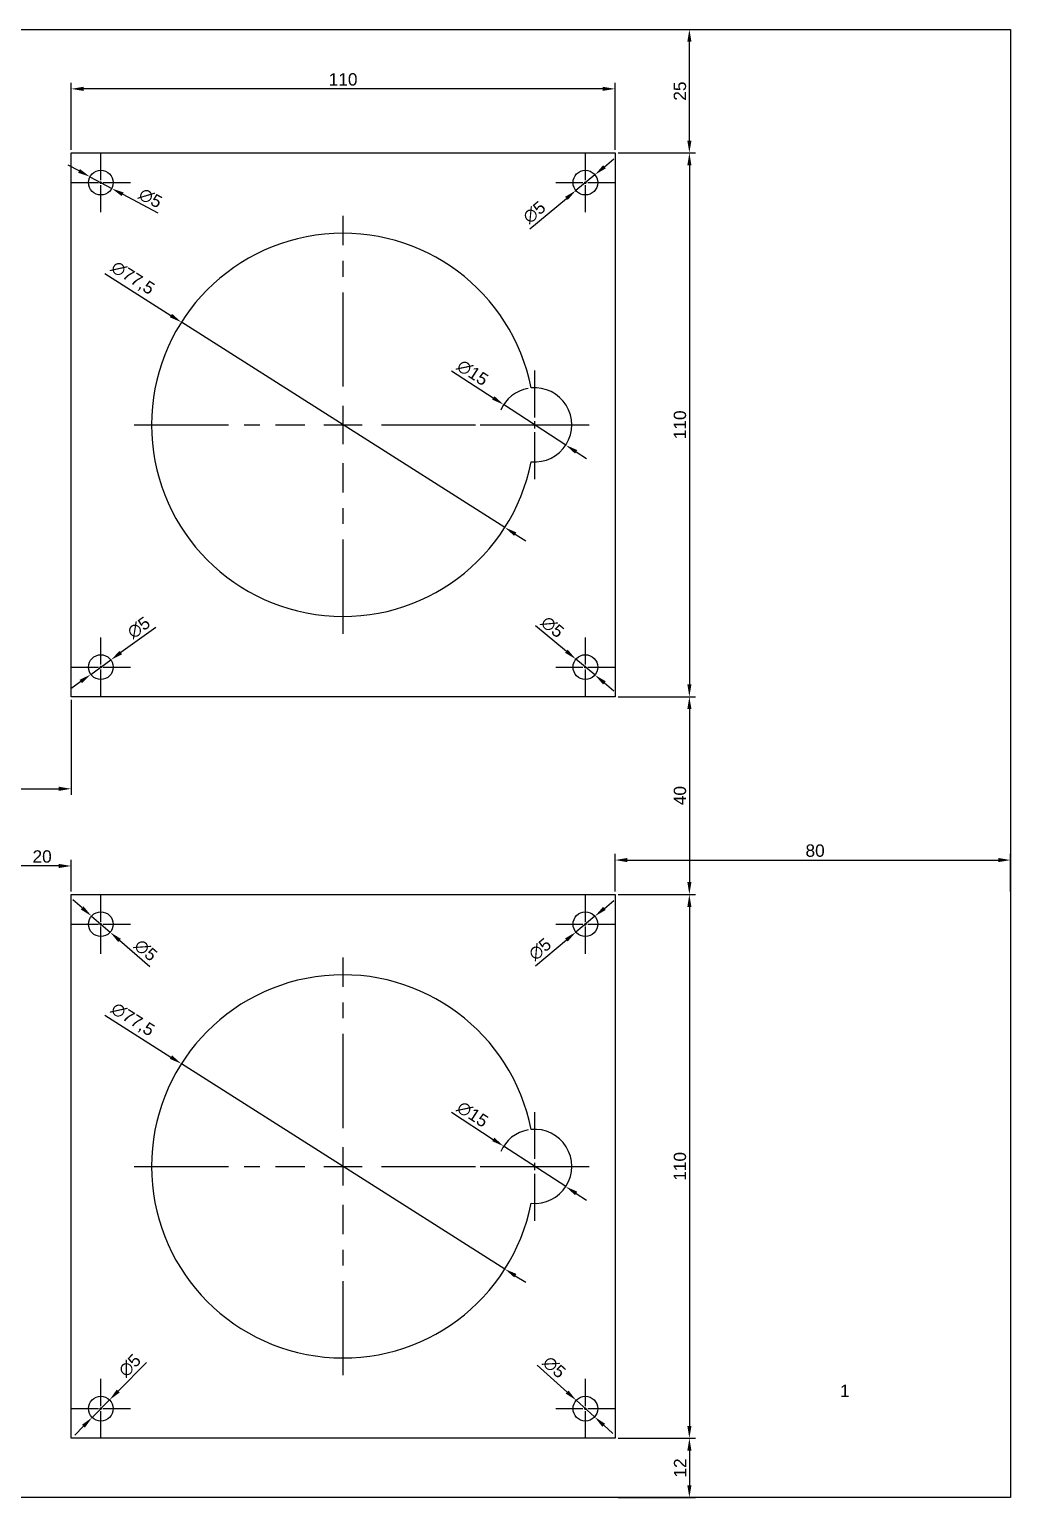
# Model space of a CAD drawing. Header units: millimetres. Extents: x 125 to 755, y 87 to 794.
# Drawn here: x 556.3 to 754.8, y 86.7 to 383.7 of the extents above; entities that cross this region are included whole.
import ezdxf

# ---------------------------------------------------------------- set-up
doc = ezdxf.new("R2010")
doc.units = ezdxf.units.MM
doc.linetypes.add('CENTER2', pattern=[28.575, 19.05, -3.175, 3.175, -3.175])
doc.styles.get("Standard").update_dxf_attribs({"font": 'arial.ttf'})
doc.dimstyles.new('ISO-25', dxfattribs={"dimtxt": 2.5, "dimasz": 2.5, "dimexe": 1.25, "dimexo": 0.625, "dimtad": 1, "dimtxsty": 'Standard', "dimcen": 2.5, "dimadec": 0, "dimazin": 0, "dimtfac": 1, "dimtmove": 0, "dimatfit": 3, "dimfxl": 1, "dimarcsym": 0})

# ---------------------------------------------------------------- blocks, each defined once
blk = doc.blocks.new('*D1')
at = {"color": 0, "lineweight": -2, "transparency": 16777216}
for p, q in [((675.42, 383.68), (691.07, 383.68)), ((689.82, 361.18), (689.82, 381.18)), ((675.42, 358.68), (691.07, 358.68))]:
    blk.add_line(p, q, dxfattribs=at)
at = {"color": 0, "transparency": 16777216}
for points in [[(689.41, 381.18), (690.24, 381.18), (689.82, 383.68)], [(689.41, 361.18), (690.24, 361.18), (689.82, 358.68)]]:
    blk.add_solid(points, dxfattribs=at)
at = {"layer": 'Defpoints', "color": 0, "transparency": 16777216}
for p in [(674.79, 383.68), (689.82, 383.68), (674.79, 358.68)]:
    blk.add_point(p, dxfattribs=at)
at = {"color": 0, "transparency": 16777216, "insert": (687.92, 371.18), "char_height": 2.5, "attachment_point": 5, "rotation": 90}
blk.add_mtext('25', dxfattribs=at)
blk = doc.blocks.new('*D2')
at = {"color": 0, "lineweight": -2, "transparency": 16777216}
for p, q in [((675.42, 358.68), (691.07, 358.68)), ((689.82, 356.18), (689.82, 251.18)), ((675.42, 248.68), (691.07, 248.68))]:
    blk.add_line(p, q, dxfattribs=at)
at = {"color": 0, "transparency": 16777216}
for points in [[(689.41, 356.18), (690.24, 356.18), (689.82, 358.68)], [(689.41, 251.18), (690.24, 251.18), (689.82, 248.68)]]:
    blk.add_solid(points, dxfattribs=at)
at = {"layer": 'Defpoints', "color": 0, "transparency": 16777216}
for p in [(674.79, 358.68), (674.79, 248.68), (689.82, 248.68)]:
    blk.add_point(p, dxfattribs=at)
at = {"color": 0, "transparency": 16777216, "insert": (687.92, 303.68), "char_height": 2.5, "attachment_point": 5, "rotation": 90}
blk.add_mtext('110', dxfattribs=at)
blk = doc.blocks.new('*D3')
at = {"color": 0, "lineweight": -2, "transparency": 16777216}
for p, q in [((675.42, 248.68), (691.07, 248.68)), ((689.82, 246.18), (689.82, 211.18)), ((675.42, 208.68), (691.07, 208.68))]:
    blk.add_line(p, q, dxfattribs=at)
at = {"color": 0, "transparency": 16777216}
for points in [[(689.41, 246.18), (690.24, 246.18), (689.82, 248.68)], [(689.41, 211.18), (690.24, 211.18), (689.82, 208.68)]]:
    blk.add_solid(points, dxfattribs=at)
at = {"layer": 'Defpoints', "color": 0, "transparency": 16777216}
for p in [(674.79, 248.68), (674.79, 208.68), (689.82, 208.68)]:
    blk.add_point(p, dxfattribs=at)
at = {"color": 0, "transparency": 16777216, "insert": (687.92, 228.68), "char_height": 2.5, "attachment_point": 5, "rotation": 90}
blk.add_mtext('40', dxfattribs=at)
blk = doc.blocks.new('*D4')
at = {"color": 0, "lineweight": -2, "transparency": 16777216}
for p, q in [((675.42, 208.68), (691.07, 208.68)), ((689.82, 206.18), (689.82, 101.18)), ((675.42, 98.68), (691.07, 98.68))]:
    blk.add_line(p, q, dxfattribs=at)
at = {"color": 0, "transparency": 16777216}
for points in [[(689.41, 206.18), (690.24, 206.18), (689.82, 208.68)], [(689.41, 101.18), (690.24, 101.18), (689.82, 98.68)]]:
    blk.add_solid(points, dxfattribs=at)
at = {"layer": 'Defpoints', "color": 0, "transparency": 16777216}
for p in [(674.79, 208.68), (674.79, 98.68), (689.82, 98.68)]:
    blk.add_point(p, dxfattribs=at)
at = {"color": 0, "transparency": 16777216, "insert": (687.92, 153.68), "char_height": 2.5, "attachment_point": 5, "rotation": 90}
blk.add_mtext('110', dxfattribs=at)
blk = doc.blocks.new('*D5')
at = {"color": 0, "lineweight": -2, "transparency": 16777216}
for p, q in [((675.42, 98.68), (691.07, 98.68)), ((689.82, 96.18), (689.82, 89.18)), ((675.42, 86.68), (691.07, 86.68))]:
    blk.add_line(p, q, dxfattribs=at)
at = {"color": 0, "transparency": 16777216}
for points in [[(689.41, 96.18), (690.24, 96.18), (689.82, 98.68)], [(689.41, 89.18), (690.24, 89.18), (689.82, 86.68)]]:
    blk.add_solid(points, dxfattribs=at)
at = {"layer": 'Defpoints', "color": 0, "transparency": 16777216}
for p in [(674.79, 98.68), (674.79, 86.68), (689.82, 86.68)]:
    blk.add_point(p, dxfattribs=at)
at = {"color": 0, "transparency": 16777216, "insert": (687.94, 92.68), "char_height": 2.5, "attachment_point": 5, "rotation": 90}
blk.add_mtext('12', dxfattribs=at)
blk = doc.blocks.new('*D6')
at = {"color": 0, "lineweight": -2, "transparency": 16777216}
for p, q in [((564.79, 359.3), (564.79, 372.89)), ((672.29, 371.64), (567.29, 371.64)), ((674.79, 359.3), (674.79, 372.89))]:
    blk.add_line(p, q, dxfattribs=at)
at = {"color": 0, "transparency": 16777216}
for points in [[(567.29, 372.06), (567.29, 371.23), (564.79, 371.64)], [(672.29, 372.06), (672.29, 371.23), (674.79, 371.64)]]:
    blk.add_solid(points, dxfattribs=at)
at = {"layer": 'Defpoints', "color": 0, "transparency": 16777216}
for p in [(564.79, 371.64), (564.79, 358.68), (674.79, 358.68)]:
    blk.add_point(p, dxfattribs=at)
at = {"color": 0, "transparency": 16777216, "insert": (619.79, 373.54), "char_height": 2.5, "attachment_point": 5}
blk.add_mtext('110', dxfattribs=at)
blk = doc.blocks.new('*D7')
at = {"color": 0, "lineweight": -2, "transparency": 16777216}
for p, q in [((672.64, 355.87), (674.56, 357.47)), ((670.72, 354.27), (666.87, 351.08)), ((657.56, 343.34), (664.95, 349.48))]:
    blk.add_line(p, q, dxfattribs=at)
at = {"color": 0, "transparency": 16777216}
for points in [[(672.37, 356.19), (672.91, 355.55), (670.72, 354.27)], [(664.68, 349.8), (665.21, 349.16), (666.87, 351.08)]]:
    blk.add_solid(points, dxfattribs=at)
at = {"layer": 'Defpoints', "color": 0, "transparency": 16777216}
for p in [(670.72, 354.27), (666.87, 351.08)]:
    blk.add_point(p, dxfattribs=at)
at = {"color": 0, "transparency": 16777216, "insert": (658.46, 346.66), "char_height": 2.5, "attachment_point": 5, "rotation": 39.7156}
blk.add_mtext('∅5', dxfattribs=at)
blk = doc.blocks.new('*D8')
at = {"color": 0, "lineweight": -2, "transparency": 16777216}
for p, q in [((566.39, 355.04), (564.18, 356.22)), ((568.59, 353.86), (573, 351.49)), ((582.36, 346.47), (575.2, 350.31))]:
    blk.add_line(p, q, dxfattribs=at)
at = {"color": 0, "transparency": 16777216}
for points in [[(566.58, 355.41), (566.19, 354.67), (568.59, 353.86)], [(575.4, 350.68), (575, 349.95), (573, 351.49)]]:
    blk.add_solid(points, dxfattribs=at)
at = {"layer": 'Defpoints', "color": 0, "transparency": 16777216}
for p in [(568.59, 353.86), (573, 351.49)]:
    blk.add_point(p, dxfattribs=at)
at = {"color": 0, "transparency": 16777216, "insert": (580.82, 349.54), "char_height": 2.5, "attachment_point": 5, "rotation": 331.8028}
blk.add_mtext('∅5', dxfattribs=at)
blk = doc.blocks.new('*D9')
at = {"color": 0, "lineweight": -2, "transparency": 16777216}
for p, q in [((581.9, 262.7), (574.85, 257.6)), ((568.77, 253.21), (572.82, 256.14)), ((566.74, 251.75), (564.72, 250.28))]:
    blk.add_line(p, q, dxfattribs=at)
at = {"color": 0, "transparency": 16777216}
for points in [[(574.6, 257.94), (575.09, 257.27), (572.82, 256.14)], [(566.5, 252.08), (566.99, 251.41), (568.77, 253.21)]]:
    blk.add_solid(points, dxfattribs=at)
at = {"layer": 'Defpoints', "color": 0, "transparency": 16777216}
for p in [(572.82, 256.14), (568.77, 253.21)]:
    blk.add_point(p, dxfattribs=at)
at = {"color": 0, "transparency": 16777216, "insert": (578.47, 262.65), "char_height": 2.5, "attachment_point": 5, "rotation": 35.8579}
blk.add_mtext('∅5', dxfattribs=at)
blk = doc.blocks.new('*D10')
at = {"color": 0, "lineweight": -2, "transparency": 16777216}
for p, q in [((658.71, 263.08), (664.95, 257.88)), ((670.72, 253.08), (666.87, 256.28)), ((672.64, 251.48), (674.56, 249.88))]:
    blk.add_line(p, q, dxfattribs=at)
at = {"color": 0, "transparency": 16777216}
for points in [[(665.22, 258.2), (664.69, 257.56), (666.87, 256.28)], [(672.9, 251.8), (672.37, 251.16), (670.72, 253.08)]]:
    blk.add_solid(points, dxfattribs=at)
at = {"layer": 'Defpoints', "color": 0, "transparency": 16777216}
for p in [(666.87, 256.28), (670.72, 253.08)]:
    blk.add_point(p, dxfattribs=at)
at = {"color": 0, "transparency": 16777216, "insert": (662.13, 262.79), "char_height": 2.5, "attachment_point": 5, "rotation": 320.2101}
blk.add_mtext('∅5', dxfattribs=at)
blk = doc.blocks.new('*D11')
at = {"color": 0, "lineweight": -2, "transparency": 16777216}
for p, q in [((580.03, 114.01), (574.31, 108.23)), ((569.04, 102.9), (572.55, 106.45)), ((567.28, 101.12), (565.52, 99.34))]:
    blk.add_line(p, q, dxfattribs=at)
at = {"color": 0, "transparency": 16777216}
for points in [[(574.01, 108.52), (574.61, 107.94), (572.55, 106.45)], [(566.98, 101.41), (567.57, 100.83), (569.04, 102.9)]]:
    blk.add_solid(points, dxfattribs=at)
at = {"layer": 'Defpoints', "color": 0, "transparency": 16777216}
for p in [(572.55, 106.45), (569.04, 102.9)]:
    blk.add_point(p, dxfattribs=at)
at = {"color": 0, "transparency": 16777216, "insert": (576.65, 113.39), "char_height": 2.5, "attachment_point": 5, "rotation": 45.3135}
blk.add_mtext('∅5', dxfattribs=at)
blk = doc.blocks.new('*D12')
at = {"color": 0, "lineweight": -2, "transparency": 16777216}
for p, q in [((659.07, 113.49), (665.09, 108.03)), ((670.65, 103), (666.94, 106.36)), ((672.5, 101.32), (674.35, 99.64))]:
    blk.add_line(p, q, dxfattribs=at)
at = {"color": 0, "transparency": 16777216}
for points in [[(665.37, 108.34), (664.81, 107.73), (666.94, 106.36)], [(672.78, 101.63), (672.22, 101.01), (670.65, 103)]]:
    blk.add_solid(points, dxfattribs=at)
at = {"layer": 'Defpoints', "color": 0, "transparency": 16777216}
for p in [(666.94, 106.36), (670.65, 103)]:
    blk.add_point(p, dxfattribs=at)
at = {"color": 0, "transparency": 16777216, "insert": (662.48, 113.06), "char_height": 2.5, "attachment_point": 5, "rotation": 317.7963}
blk.add_mtext('∅5', dxfattribs=at)
blk = doc.blocks.new('*D13')
at = {"color": 0, "lineweight": -2, "transparency": 16777216}
for p, q in [((567.02, 205.96), (565.13, 207.6)), ((568.91, 204.32), (572.68, 201.04)), ((580.7, 194.07), (574.57, 199.4))]:
    blk.add_line(p, q, dxfattribs=at)
at = {"color": 0, "transparency": 16777216}
for points in [[(567.29, 206.27), (566.75, 205.64), (568.91, 204.32)], [(574.84, 199.71), (574.3, 199.08), (572.68, 201.04)]]:
    blk.add_solid(points, dxfattribs=at)
at = {"layer": 'Defpoints', "color": 0, "transparency": 16777216}
for p in [(568.91, 204.32), (572.68, 201.04)]:
    blk.add_point(p, dxfattribs=at)
at = {"color": 0, "transparency": 16777216, "insert": (579.87, 197.4), "char_height": 2.5, "attachment_point": 5, "rotation": 319.0109}
blk.add_mtext('∅5', dxfattribs=at)
blk = doc.blocks.new('*D14')
at = {"color": 0, "lineweight": -2, "transparency": 16777216}
for p, q in [((672.64, 205.87), (674.56, 207.47)), ((670.72, 204.28), (666.87, 201.08)), ((658.71, 194.28), (664.95, 199.48))]:
    blk.add_line(p, q, dxfattribs=at)
at = {"color": 0, "transparency": 16777216}
for points in [[(672.37, 206.19), (672.9, 205.55), (670.72, 204.28)], [(664.69, 199.8), (665.22, 199.16), (666.87, 201.08)]]:
    blk.add_solid(points, dxfattribs=at)
at = {"layer": 'Defpoints', "color": 0, "transparency": 16777216}
for p in [(670.72, 204.28), (666.87, 201.08)]:
    blk.add_point(p, dxfattribs=at)
at = {"color": 0, "transparency": 16777216, "insert": (659.61, 197.59), "char_height": 2.5, "attachment_point": 5, "rotation": 39.7753}
blk.add_mtext('∅5', dxfattribs=at)
blk = doc.blocks.new('*U15')
at = {"color": 0, "linetype": 'CENTER2', "transparency": 16777216}
for p, q in [((0, 0.5), (0, 6)), ((-6, 0), (-0.5, 0)), ((0.5, 0), (6, 0)), ((0, -6), (0, -0.5))]:
    blk.add_line(p, q, dxfattribs=at)
at = {"color": 0, "linetype": 'Continuous', "transparency": 16777216}
for p, q in [((-0.25, 0), (0.25, 0)), ((0, -0.25), (0, 0.25))]:
    blk.add_line(p, q, dxfattribs=at)
blk = doc.blocks.new('*U16')
at = {"color": 0, "linetype": 'CENTER2', "transparency": 16777216}
for p, q in [((0, 0.5), (0, 6)), ((-6, 0), (-0.5, 0)), ((0.5, 0), (6, 0)), ((0, -6), (0, -0.5))]:
    blk.add_line(p, q, dxfattribs=at)
at = {"color": 0, "linetype": 'Continuous', "transparency": 16777216}
for p, q in [((-0.25, 0), (0.25, 0)), ((0, -0.25), (0, 0.25))]:
    blk.add_line(p, q, dxfattribs=at)
blk = doc.blocks.new('*U17')
at = {"color": 0, "linetype": 'CENTER2', "transparency": 16777216}
for p, q in [((0, 0.5), (0, 6)), ((-6, 0), (-0.5, 0)), ((0.5, 0), (6, 0)), ((0, -6), (0, -0.5))]:
    blk.add_line(p, q, dxfattribs=at)
at = {"color": 0, "linetype": 'Continuous', "transparency": 16777216}
for p, q in [((-0.25, 0), (0.25, 0)), ((0, -0.25), (0, 0.25))]:
    blk.add_line(p, q, dxfattribs=at)
blk = doc.blocks.new('*U18')
at = {"color": 0, "linetype": 'CENTER2', "transparency": 16777216}
for p, q in [((0, 0.5), (0, 6)), ((-6, 0), (-0.5, 0)), ((0.5, 0), (6, 0)), ((0, -6), (0, -0.5))]:
    blk.add_line(p, q, dxfattribs=at)
at = {"color": 0, "linetype": 'Continuous', "transparency": 16777216}
for p, q in [((-0.25, 0), (0.25, 0)), ((0, -0.25), (0, 0.25))]:
    blk.add_line(p, q, dxfattribs=at)
blk = doc.blocks.new('*U19')
at = {"color": 0, "linetype": 'CENTER2', "transparency": 16777216}
for p, q in [((0, 0.5), (0, 6)), ((-6, 0), (-0.5, 0)), ((0.5, 0), (6, 0)), ((0, -6), (0, -0.5))]:
    blk.add_line(p, q, dxfattribs=at)
at = {"color": 0, "linetype": 'Continuous', "transparency": 16777216}
for p, q in [((-0.25, 0), (0.25, 0)), ((0, -0.25), (0, 0.25))]:
    blk.add_line(p, q, dxfattribs=at)
blk = doc.blocks.new('*U20')
at = {"color": 0, "linetype": 'CENTER2', "transparency": 16777216}
for p, q in [((0, 0.5), (0, 6)), ((-6, 0), (-0.5, 0)), ((0.5, 0), (6, 0)), ((0, -6), (0, -0.5))]:
    blk.add_line(p, q, dxfattribs=at)
at = {"color": 0, "linetype": 'Continuous', "transparency": 16777216}
for p, q in [((-0.25, 0), (0.25, 0)), ((0, -0.25), (0, 0.25))]:
    blk.add_line(p, q, dxfattribs=at)
blk = doc.blocks.new('*U21')
at = {"color": 0, "linetype": 'CENTER2', "transparency": 16777216}
for p, q in [((0, 0.5), (0, 6)), ((-6, 0), (-0.5, 0)), ((0.5, 0), (6, 0)), ((0, -6), (0, -0.5))]:
    blk.add_line(p, q, dxfattribs=at)
at = {"color": 0, "linetype": 'Continuous', "transparency": 16777216}
for p, q in [((-0.25, 0), (0.25, 0)), ((0, -0.25), (0, 0.25))]:
    blk.add_line(p, q, dxfattribs=at)
blk = doc.blocks.new('*U22')
at = {"color": 0, "linetype": 'CENTER2', "transparency": 16777216}
for p, q in [((0, 0.5), (0, 6)), ((-6, 0), (-0.5, 0)), ((0.5, 0), (6, 0)), ((0, -6), (0, -0.5))]:
    blk.add_line(p, q, dxfattribs=at)
at = {"color": 0, "linetype": 'Continuous', "transparency": 16777216}
for p, q in [((-0.25, 0), (0.25, 0)), ((0, -0.25), (0, 0.25))]:
    blk.add_line(p, q, dxfattribs=at)
blk = doc.blocks.new('*D23')
at = {"color": 0, "lineweight": -2, "transparency": 16777216}
for p, q in [((674.79, 209.3), (674.79, 216.89)), ((754.79, 209.3), (754.79, 216.89)), ((677.29, 215.64), (752.29, 215.64))]:
    blk.add_line(p, q, dxfattribs=at)
at = {"color": 0, "transparency": 16777216}
for points in [[(677.29, 216.06), (677.29, 215.23), (674.79, 215.64)], [(752.29, 216.06), (752.29, 215.23), (754.79, 215.64)]]:
    blk.add_solid(points, dxfattribs=at)
at = {"layer": 'Defpoints', "color": 0, "transparency": 16777216}
for p in [(754.79, 215.64), (674.79, 208.68), (754.79, 208.68)]:
    blk.add_point(p, dxfattribs=at)
at = {"color": 0, "transparency": 16777216, "insert": (715.25, 217.54), "char_height": 2.5, "attachment_point": 5}
blk.add_mtext('80', dxfattribs=at)
blk = doc.blocks.new('*D42')
at = {"color": 0, "lineweight": -2, "transparency": 16777216}
for p, q in [((474.79, 248.05), (474.79, 228.81)), ((564.79, 248.05), (564.79, 228.81)), ((477.29, 230.06), (562.29, 230.06))]:
    blk.add_line(p, q, dxfattribs=at)
at = {"color": 0, "transparency": 16777216}
for points in [[(477.29, 230.48), (477.29, 229.64), (474.79, 230.06)], [(562.29, 230.48), (562.29, 229.64), (564.79, 230.06)]]:
    blk.add_solid(points, dxfattribs=at)
at = {"layer": 'Defpoints', "color": 0, "transparency": 16777216}
for p in [(474.79, 248.68), (564.79, 248.68), (564.79, 230.06)]:
    blk.add_point(p, dxfattribs=at)
at = {"color": 0, "transparency": 16777216, "insert": (509.51, 231.96), "char_height": 2.5, "attachment_point": 5}
blk.add_mtext('90', dxfattribs=at)
blk = doc.blocks.new('*D66')
at = {"color": 0, "lineweight": -2, "transparency": 16777216}
for p, q in [((544.79, 209.3), (544.79, 215.7)), ((562.29, 214.45), (547.29, 214.45)), ((564.79, 209.3), (564.79, 215.7))]:
    blk.add_line(p, q, dxfattribs=at)
at = {"color": 0, "transparency": 16777216}
for points in [[(547.29, 214.87), (547.29, 214.03), (544.79, 214.45)], [(562.29, 214.87), (562.29, 214.03), (564.79, 214.45)]]:
    blk.add_solid(points, dxfattribs=at)
at = {"layer": 'Defpoints', "color": 0, "transparency": 16777216}
for p in [(544.79, 214.45), (544.79, 208.68), (564.79, 208.68)]:
    blk.add_point(p, dxfattribs=at)
at = {"color": 0, "transparency": 16777216, "insert": (558.92, 216.35), "char_height": 2.5, "attachment_point": 5}
blk.add_mtext('20', dxfattribs=at)
blk = doc.blocks.new('*D82')
at = {"color": 0, "lineweight": -2, "transparency": 16777216}
for p, q in [((641.72, 164.63), (650.16, 159.13)), ((664.83, 149.58), (652.26, 157.77)), ((666.92, 148.22), (669.02, 146.86))]:
    blk.add_line(p, q, dxfattribs=at)
blk.add_arc((658.54, 153.68), 7.5, 100.3281, 156.4842, dxfattribs=at)
at = {"color": 0, "transparency": 16777216}
for points in [[(650.39, 159.48), (649.94, 158.78), (652.26, 157.77)], [(667.15, 148.57), (666.7, 147.87), (664.83, 149.58)]]:
    blk.add_solid(points, dxfattribs=at)
at = {"layer": 'Defpoints', "color": 0, "transparency": 16777216}
for p in [(652.26, 157.77), (664.83, 149.58)]:
    blk.add_point(p, dxfattribs=at)
at = {"color": 0, "transparency": 16777216, "insert": (645.97, 164.21), "char_height": 2.5, "attachment_point": 5, "rotation": 326.9349}
blk.add_mtext('∅15', dxfattribs=at)
blk = doc.blocks.new('*D83')
at = {"color": 0, "lineweight": -2, "transparency": 16777216}
for p, q in [((571.6, 184.27), (584.97, 175.78)), ((652.51, 132.91), (587.08, 174.44)), ((654.62, 131.57), (656.73, 130.23))]:
    blk.add_line(p, q, dxfattribs=at)
at = {"color": 0, "transparency": 16777216}
for points in [[(585.19, 176.14), (584.75, 175.43), (587.08, 174.44)], [(654.84, 131.92), (654.4, 131.22), (652.51, 132.91)]]:
    blk.add_solid(points, dxfattribs=at)
at = {"layer": 'Defpoints', "color": 0, "transparency": 16777216}
for p in [(587.08, 174.44), (652.51, 132.91)]:
    blk.add_point(p, dxfattribs=at)
at = {"color": 0, "transparency": 16777216, "insert": (577.19, 183.29), "char_height": 2.5, "attachment_point": 5, "rotation": 327.5908}
blk.add_mtext('∅77,5', dxfattribs=at)
blk = doc.blocks.new('*U84')
at = {"color": 0, "linetype": 'CENTER2', "transparency": 16777216}
for p, q in [((0, 1.5), (0, 11)), ((-11, 0), (-1.5, 0)), ((1.5, 0), (11, 0)), ((0, -11), (0, -1.5))]:
    blk.add_line(p, q, dxfattribs=at)
at = {"color": 0, "linetype": 'Continuous', "transparency": 16777216}
for p, q in [((-0.75, 0), (0.75, 0)), ((0, -0.75), (0, 0.75))]:
    blk.add_line(p, q, dxfattribs=at)
blk = doc.blocks.new('*U85')
at = {"color": 0, "linetype": 'CENTER2', "transparency": 16777216}
for p, q in [((0, 7.75), (0, 42.25)), ((-42.25, 0), (-7.75, 0)), ((7.75, 0), (42.25, 0)), ((0, -42.25), (0, -7.75))]:
    blk.add_line(p, q, dxfattribs=at)
at = {"color": 0, "linetype": 'Continuous', "transparency": 16777216}
for p, q in [((0, -3.875), (0, 3.875)), ((-3.875, 0), (3.875, 0))]:
    blk.add_line(p, q, dxfattribs=at)
blk = doc.blocks.new('*D104')
at = {"color": 0, "lineweight": -2, "transparency": 16777216}
for p, q in [((641.72, 314.63), (650.16, 309.13)), ((664.83, 299.58), (652.26, 307.77)), ((666.92, 298.22), (669.02, 296.86))]:
    blk.add_line(p, q, dxfattribs=at)
blk.add_arc((658.54, 303.68), 7.5, 100.3281, 156.4842, dxfattribs=at)
at = {"color": 0, "transparency": 16777216}
for points in [[(650.39, 309.48), (649.94, 308.78), (652.26, 307.77)], [(667.15, 298.57), (666.7, 297.87), (664.83, 299.58)]]:
    blk.add_solid(points, dxfattribs=at)
at = {"layer": 'Defpoints', "color": 0, "transparency": 16777216}
for p in [(652.26, 307.77), (664.83, 299.58)]:
    blk.add_point(p, dxfattribs=at)
at = {"color": 0, "transparency": 16777216, "insert": (645.97, 314.21), "char_height": 2.5, "attachment_point": 5, "rotation": 326.9349}
blk.add_mtext('∅15', dxfattribs=at)
blk = doc.blocks.new('*D105')
at = {"color": 0, "lineweight": -2, "transparency": 16777216}
for p, q in [((571.6, 334.27), (584.97, 325.78)), ((652.51, 282.91), (587.08, 324.44)), ((654.62, 281.57), (656.73, 280.23))]:
    blk.add_line(p, q, dxfattribs=at)
at = {"color": 0, "transparency": 16777216}
for points in [[(585.19, 326.14), (584.75, 325.43), (587.08, 324.44)], [(654.84, 281.92), (654.4, 281.22), (652.51, 282.91)]]:
    blk.add_solid(points, dxfattribs=at)
at = {"layer": 'Defpoints', "color": 0, "transparency": 16777216}
for p in [(587.08, 324.44), (652.51, 282.91)]:
    blk.add_point(p, dxfattribs=at)
at = {"color": 0, "transparency": 16777216, "insert": (577.19, 333.29), "char_height": 2.5, "attachment_point": 5, "rotation": 327.5908}
blk.add_mtext('∅77,5', dxfattribs=at)
blk = doc.blocks.new('*U102')
at = {"color": 0, "linetype": 'CENTER2', "transparency": 16777216}
for p, q in [((0, 1.5), (0, 11)), ((-11, 0), (-1.5, 0)), ((1.5, 0), (11, 0)), ((0, -11), (0, -1.5))]:
    blk.add_line(p, q, dxfattribs=at)
at = {"color": 0, "linetype": 'Continuous', "transparency": 16777216}
for p, q in [((-0.75, 0), (0.75, 0)), ((0, -0.75), (0, 0.75))]:
    blk.add_line(p, q, dxfattribs=at)
blk = doc.blocks.new('*U103')
at = {"color": 0, "linetype": 'CENTER2', "transparency": 16777216}
for p, q in [((0, 7.75), (0, 42.25)), ((-42.25, 0), (-7.75, 0)), ((7.75, 0), (42.25, 0)), ((0, -42.25), (0, -7.75))]:
    blk.add_line(p, q, dxfattribs=at)
at = {"color": 0, "linetype": 'Continuous', "transparency": 16777216}
for p, q in [((0, -3.875), (0, 3.875)), ((-3.875, 0), (3.875, 0))]:
    blk.add_line(p, q, dxfattribs=at)

msp = doc.modelspace()

# ---------------------------------------------------------------- linework, layer by layer
for points in [[(754.794, 383.676), (754.794, 86.676), (544.794, 86.676), (544.794, 383.676)], [(674.794, 358.676), (674.794, 248.676), (564.794, 248.676), (564.794, 358.676)], [(674.794, 208.676), (674.794, 98.676), (564.794, 98.676), (564.794, 208.676)]]:
    msp.add_lwpolyline(points, close=True)
for centre in [(570.794, 352.676), (668.794, 352.676), (570.794, 254.676), (668.794, 254.676), (570.794, 202.676), (668.794, 202.676), (570.794, 104.676), (668.794, 104.676)]:
    msp.add_circle(centre, 2.5)
for centre, radius, start, end in [((619.794, 303.676), 38.75, 11.10689, 348.89311), ((658.544, 303.676), 7.5, 264.44656, 95.55344), ((619.794, 153.676), 38.75, 11.10689, 348.89311), ((658.544, 153.676), 7.5, 264.44656, 95.55344)]:
    msp.add_arc(centre, radius, start, end)

# ---------------------------------------------------------------- block references
at = {"linetype": 'CENTER2'}
for name, p in [('*U15', (570.794, 352.676)), ('*U16', (668.794, 352.676)), ('*U103', (619.794, 303.676)), ('*U102', (658.544, 303.676)), ('*U18', (570.794, 254.676)), ('*U17', (668.794, 254.676)), ('*U19', (570.794, 202.676)), ('*U22', (668.794, 202.676)), ('*U85', (619.794, 153.676)), ('*U84', (658.544, 153.676)), ('*U20', (570.794, 104.676)), ('*U21', (668.794, 104.676))]:
    msp.add_blockref(name, p, dxfattribs=at)

# ---------------------------------------------------------------- texts
at = {"insert": (720.295, 109.53), "char_height": 2.5, "attachment_point": 1}
msp.add_mtext_dynamic_manual_height_columns('1', width=24.06773, gutter_width=12.5, heights=[0], dxfattribs=at)

# ---------------------------------------------------------------- dimensions: what is measured, and where the dimension line sits
for base, p1, p2, picture, middle in [((689.824, 383.676), (674.794, 358.676), (674.794, 383.676), '*D1', (687.923, 371.176)), ((689.824, 248.676), (674.794, 358.676), (674.794, 248.676), '*D2', (687.923, 303.676)), ((689.824, 208.676), (674.794, 248.676), (674.794, 208.676), '*D3', (687.923, 228.676)), ((689.824, 98.676), (674.794, 208.676), (674.794, 98.676), '*D4', (687.923, 153.676)), ((689.824, 86.676), (674.794, 98.676), (674.794, 86.676), '*D5', (687.944, 92.676))]:
    dim = msp.add_linear_dim(base=base, p1=p1, p2=p2, angle=270, dimstyle='ISO-25')
    dim.commit()
    dim.dimension.update_dxf_attribs({"geometry": picture, "text_midpoint": middle})
dim = msp.add_linear_dim(base=(564.794, 371.642), p1=(674.794, 358.676), p2=(564.794, 358.676), dimstyle='ISO-25')
dim.commit()
dim.dimension.update_dxf_attribs({"geometry": '*D6', "text_midpoint": (619.794, 373.543)})
for p1, p2, picture, middle in [((670.718, 354.273), (666.871, 351.078), '*D7', (659.722, 345.139)), ((652.509, 282.907), (587.08, 324.444), '*D105', (576.024, 331.463)), ((568.768, 253.211), (572.821, 256.14), '*D9', (579.62, 261.054)), ((652.509, 132.907), (587.08, 174.444), '*D83', (576.024, 181.463))]:
    dim = msp.add_diameter_dim_2p(p1=p1, p2=p2, dimstyle='ISO-25')
    dim.commit()
    dim.dimension.update_dxf_attribs({"geometry": picture, "text_midpoint": middle, "dimtype": 163})
for p1, p2, picture, middle in [((568.591, 353.857), (572.998, 351.494), '*D8', (580.816, 349.54)), ((664.83, 299.584), (652.259, 307.768), '*D104', (645.972, 314.213)), ((670.715, 253.076), (666.873, 256.276), '*D10', (662.131, 262.791)), ((568.907, 204.316), (572.682, 201.036), '*D13', (579.873, 197.399)), ((670.716, 204.275), (666.873, 201.076), '*D14', (659.607, 197.592)), ((664.83, 149.584), (652.259, 157.768), '*D82', (645.972, 164.213)), ((569.036, 102.898), (572.553, 106.453), '*D11', (576.646, 113.395)), ((670.646, 102.996), (666.943, 106.355), '*D12', (662.479, 113.065))]:
    dim = msp.add_diameter_dim_2p(p1=p1, p2=p2, dimstyle='ISO-25')
    dim.commit()
    dim.dimension.update_dxf_attribs({"geometry": picture, "text_midpoint": middle})
for base, p1, p2, picture, middle in [((564.794, 230.061), (474.794, 248.676), (564.794, 248.676), '*D42', (509.507, 230.061)), ((544.794, 214.452), (564.794, 208.676), (544.794, 208.676), '*D66', (558.916, 214.452)), ((754.794, 215.642), (674.794, 208.676), (754.794, 208.676), '*D23', (715.255, 215.642))]:
    dim = msp.add_linear_dim(base=base, p1=p1, p2=p2, dimstyle='ISO-25')
    dim.commit()
    dim.dimension.update_dxf_attribs({"geometry": picture, "text_midpoint": middle, "dimtype": 160})

doc.saveas('drawing.dxf')
